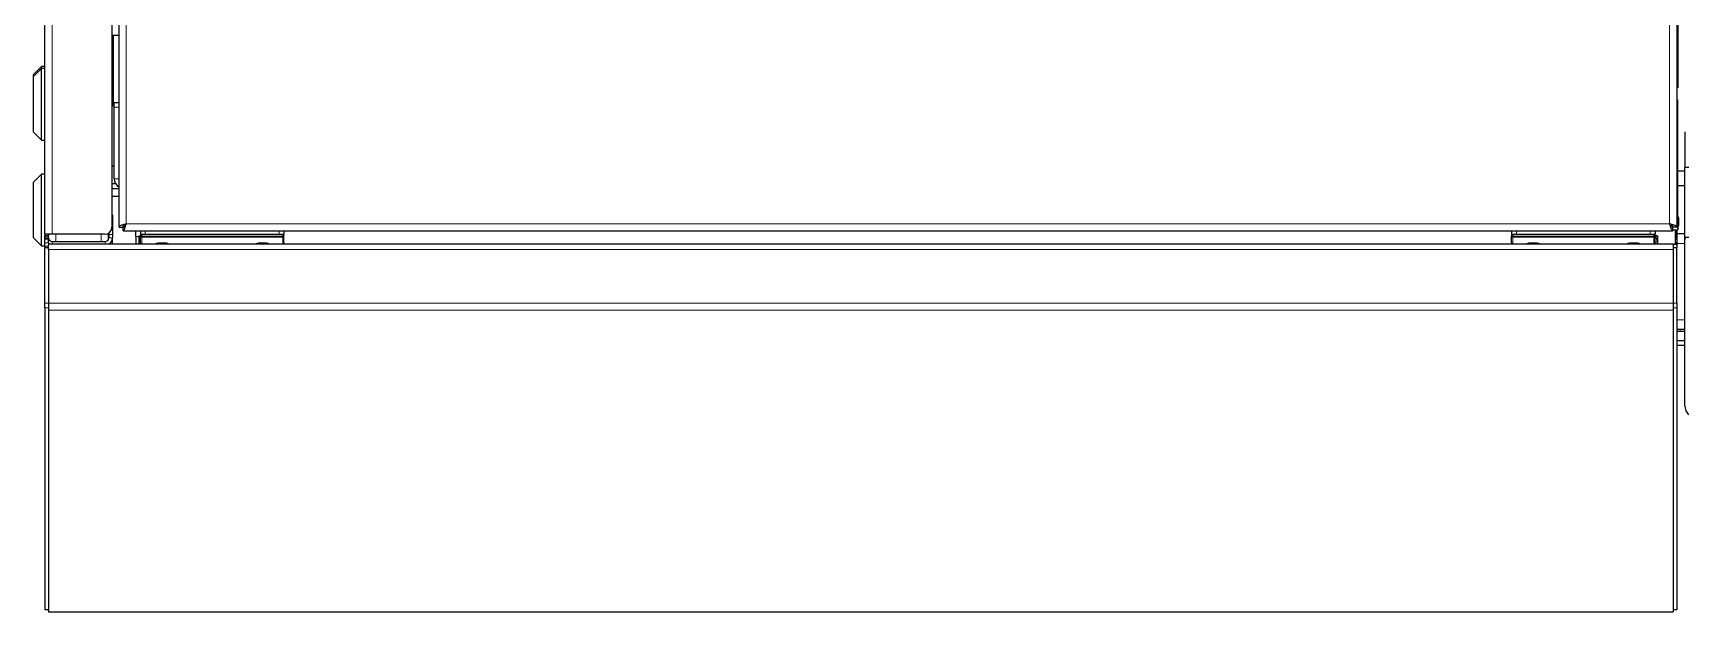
# Model space of a CAD drawing. Header units: millimetres. Extents: x -218071 to -203542, y 15363 to 51382.
# Drawn here: x -217866 to -217796.9, y 50530.4 to 50554.6 of the extents above; entities that cross this region are included whole.
import ezdxf

# ---------------------------------------------------------------- set-up
doc = ezdxf.new("R2010")
doc.units = ezdxf.units.MM
doc.header["$LTSCALE"] = 4
doc.layers.add('TPF-EQUIPEMENT', color=7, linetype='Continuous')

msp = doc.modelspace()

# ---------------------------------------------------------------- linework, layer by layer
at = {"layer": 'TPF-EQUIPEMENT', "color": 8, "linetype": 'Continuous', "lineweight": 18, "transparency": 33554671}
for p, q in [((-217865.151, 50546.211), (-217865.151, 50646.01)), ((-217862.051, 50645.93), (-217862.051, 50546.65)), ((-217797.501, 50546.65), (-217797.501, 50645.93)), ((-217862.351, 50551.531), (-217862.551, 50551.531)), ((-217862.551, 50548.531), (-217862.351, 50548.531)), ((-217862.051, 50546.65), (-217797.501, 50546.65)), ((-217797.201, 50546.851), (-217797.156, 50546.851)), ((-217865.301, 50546.056), (-217865.451, 50546.056)), ((-217865.451, 50545.857), (-217865.301, 50545.857)), ((-217865.151, 50545.908), (-217865.151, 50545.801)), ((-217865.001, 50545.908), (-217865.001, 50546.211)), ((-217863.101, 50545.908), (-217863.101, 50546.211)), ((-217862.931, 50545.908), (-217862.931, 50545.801)), ((-217862.631, 50546.203), (-217862.781, 50546.203)), ((-217862.781, 50546.056), (-217862.631, 50546.056)), ((-217861.506, 50546.123), (-217861.656, 50546.123)), ((-217861.456, 50546.129), (-217861.406, 50546.129)), ((-217861.406, 50546.129), (-217861.406, 50546.201)), ((-217855.506, 50546.129), (-217861.406, 50546.129)), ((-217861.406, 50546.129), (-217861.406, 50546.086)), ((-217861.406, 50546.086), (-217855.506, 50546.086)), ((-217861.406, 50545.827), (-217861.406, 50546.086)), ((-217861.403, 50545.809), (-217861.406, 50545.827)), ((-217861.256, 50546.35), (-217861.256, 50546.201)), ((-217855.656, 50546.35), (-217855.656, 50546.201)), ((-217855.506, 50545.827), (-217855.51, 50545.809)), ((-217855.506, 50546.201), (-217855.506, 50546.129)), ((-217855.506, 50546.086), (-217855.506, 50546.129)), ((-217855.506, 50546.129), (-217855.456, 50546.129)), ((-217855.506, 50546.086), (-217855.506, 50545.827)), ((-217804.106, 50546.129), (-217804.056, 50546.129)), ((-217804.056, 50546.129), (-217804.056, 50546.201)), ((-217798.156, 50546.129), (-217804.056, 50546.129)), ((-217804.056, 50546.129), (-217804.056, 50546.086)), ((-217804.056, 50546.086), (-217798.156, 50546.086)), ((-217804.056, 50545.827), (-217804.056, 50546.086)), ((-217804.053, 50545.809), (-217804.056, 50545.827)), ((-217803.906, 50546.35), (-217803.906, 50546.201)), ((-217798.306, 50546.35), (-217798.306, 50546.201)), ((-217798.156, 50545.827), (-217798.16, 50545.809)), ((-217798.156, 50546.201), (-217798.156, 50546.129)), ((-217798.156, 50546.086), (-217798.156, 50546.129)), ((-217798.156, 50546.129), (-217798.106, 50546.129)), ((-217798.156, 50546.086), (-217798.156, 50545.827)), ((-217797.246, 50545.798), (-217797.351, 50545.798)), ((-217797.237, 50546.398), (-217797.246, 50546.398)), ((-217796.856, 50545.831), (-217797.201, 50545.831)), ((-217865.301, 50545.707), (-217865.451, 50545.707)), ((-217865.301, 50545.576), (-217797.351, 50545.576)), ((-217865.451, 50543.334), (-217865.301, 50543.334)), ((-217865.301, 50543.137), (-217865.451, 50543.137)), ((-217865.301, 50543.327), (-217797.351, 50543.327)), ((-217865.301, 50543.032), (-217797.351, 50543.032)), ((-217797.351, 50543.334), (-217797.201, 50543.334)), ((-217797.201, 50543.137), (-217797.351, 50543.137)), ((-217796.856, 50542.631), (-217797.201, 50542.631)), ((-217797.051, 50542.161), (-217797.051, 50542.231)), ((-217865.451, 50530.513), (-217865.301, 50530.513)), ((-217865.301, 50530.415), (-217797.351, 50530.415)), ((-217797.351, 50530.513), (-217797.201, 50530.513))]:
    msp.add_line(p, q, dxfattribs=at)
at = {"layer": 'TPF-EQUIPEMENT', "color": 7, "linetype": 'Continuous', "lineweight": 25, "transparency": 33554671}
for p, q in [((-217862.351, 50546.515), (-217862.351, 50646.066)), ((-217797.201, 50646.066), (-217797.201, 50546.515)), ((-217865.451, 50546.211), (-217865.451, 50645.931)), ((-217862.651, 50645.86), (-217862.651, 50546.511)), ((-217797.156, 50645.831), (-217797.156, 50552.331)), ((-217862.351, 50554.531), (-217862.651, 50554.531)), ((-217862.581, 50551.581), (-217862.581, 50554.531)), ((-217865.601, 50553.231), (-217865.951, 50552.881)), ((-217865.601, 50553.146), (-217865.951, 50552.796)), ((-217865.951, 50552.881), (-217865.951, 50552.796)), ((-217865.951, 50552.796), (-217865.951, 50550.496)), ((-217865.451, 50553.231), (-217865.601, 50553.231)), ((-217865.601, 50553.146), (-217865.601, 50553.231)), ((-217865.451, 50553.146), (-217865.601, 50553.146)), ((-217865.601, 50550.146), (-217865.601, 50553.146)), ((-217862.551, 50551.581), (-217862.651, 50551.581)), ((-217862.551, 50551.531), (-217862.551, 50551.731)), ((-217862.551, 50551.731), (-217862.351, 50551.731)), ((-217862.551, 50548.531), (-217862.551, 50551.531)), ((-217797.156, 50546.851), (-217797.156, 50551.831)), ((-217865.951, 50550.496), (-217865.601, 50550.146)), ((-217865.601, 50550.146), (-217865.451, 50550.146)), ((-217796.856, 50550.5), (-217796.856, 50549.006)), ((-217865.601, 50548.731), (-217865.951, 50548.381)), ((-217865.451, 50548.731), (-217865.601, 50548.731)), ((-217865.601, 50545.731), (-217865.601, 50548.731)), ((-217862.651, 50549.081), (-217862.551, 50549.081)), ((-217796.856, 50548.856), (-217797.156, 50548.856)), ((-217796.856, 50546.081), (-217796.856, 50549.006)), ((-217796.692, 50549.006), (-217796.856, 50549.006)), ((-217865.951, 50548.381), (-217865.951, 50546.081)), ((-217862.651, 50548.331), (-217862.497, 50548.331)), ((-217862.651, 50548.131), (-217862.351, 50548.131)), ((-217796.856, 50548.231), (-217797.156, 50548.231)), ((-217862.351, 50547.798), (-217862.651, 50547.798)), ((-217862.631, 50547.03), (-217862.651, 50547.03)), ((-217862.631, 50547.03), (-217862.631, 50546.203)), ((-217862.351, 50546.515), (-217862.201, 50546.515)), ((-217862.187, 50546.35), (-217862.187, 50546.5)), ((-217797.365, 50546.35), (-217797.365, 50546.5)), ((-217797.201, 50546.515), (-217797.351, 50546.515)), ((-217797.156, 50546.851), (-217797.156, 50546.401)), ((-217865.951, 50546.081), (-217865.601, 50545.731)), ((-217865.151, 50546.211), (-217865.451, 50546.211)), ((-217865.451, 50546.211), (-217865.451, 50546.143)), ((-217865.301, 50546.143), (-217865.451, 50546.143)), ((-217865.451, 50546.13), (-217865.451, 50546.143)), ((-217865.301, 50546.13), (-217865.451, 50546.13)), ((-217865.451, 50546.056), (-217865.451, 50546.13)), ((-217865.451, 50546.056), (-217865.447, 50546.006)), ((-217865.451, 50546.006), (-217865.451, 50546.056)), ((-217865.301, 50546.006), (-217865.451, 50546.006)), ((-217865.451, 50545.857), (-217865.451, 50546.006)), ((-217865.451, 50545.707), (-217865.451, 50545.857)), ((-217865.301, 50546.211), (-217865.301, 50546.143)), ((-217865.301, 50546.13), (-217865.301, 50546.143)), ((-217865.301, 50546.056), (-217865.301, 50546.13)), ((-217865.301, 50545.857), (-217865.301, 50546.006)), ((-217865.301, 50545.857), (-217865.301, 50545.751)), ((-217797.351, 50545.801), (-217865.301, 50545.801)), ((-217862.951, 50546.211), (-217865.151, 50546.211)), ((-217865.151, 50545.908), (-217862.931, 50545.908)), ((-217862.801, 50545.982), (-217862.801, 50546.252)), ((-217862.781, 50546.203), (-217862.781, 50546.264)), ((-217862.781, 50546.203), (-217862.781, 50546.056)), ((-217862.631, 50546.203), (-217862.631, 50546.056)), ((-217862.631, 50545.801), (-217862.631, 50546.056)), ((-217862.187, 50546.35), (-217797.365, 50546.35)), ((-217861.656, 50546.123), (-217861.656, 50546.35)), ((-217861.656, 50546.123), (-217861.656, 50545.801)), ((-217861.506, 50545.823), (-217861.506, 50546.148)), ((-217861.506, 50545.823), (-217861.502, 50545.801)), ((-217861.506, 50545.801), (-217861.506, 50545.823)), ((-217861.456, 50546.35), (-217861.456, 50546.201)), ((-217861.456, 50546.201), (-217861.456, 50546.151)), ((-217861.406, 50546.201), (-217861.456, 50546.201)), ((-217861.456, 50546.129), (-217861.456, 50546.151)), ((-217861.456, 50545.871), (-217861.456, 50546.129)), ((-217855.506, 50546.201), (-217861.406, 50546.201)), ((-217855.656, 50546.201), (-217861.256, 50546.201)), ((-217860.334, 50545.826), (-217860.778, 50545.826)), ((-217856.134, 50545.826), (-217856.578, 50545.826)), ((-217855.456, 50546.201), (-217855.506, 50546.201)), ((-217855.456, 50546.35), (-217855.456, 50546.201)), ((-217855.456, 50546.129), (-217855.456, 50546.151)), ((-217855.456, 50545.871), (-217855.456, 50546.129)), ((-217804.106, 50546.35), (-217804.106, 50546.201)), ((-217804.056, 50546.201), (-217804.106, 50546.201)), ((-217804.106, 50546.129), (-217804.106, 50546.151)), ((-217804.106, 50545.871), (-217804.106, 50546.129)), ((-217798.156, 50546.201), (-217804.056, 50546.201)), ((-217798.306, 50546.201), (-217803.906, 50546.201)), ((-217802.984, 50545.826), (-217803.428, 50545.826)), ((-217798.784, 50545.826), (-217799.228, 50545.826)), ((-217798.106, 50546.201), (-217798.156, 50546.201)), ((-217798.106, 50546.35), (-217798.106, 50546.201)), ((-217798.106, 50546.129), (-217798.106, 50546.151)), ((-217798.106, 50546.148), (-217798.086, 50546.148)), ((-217798.106, 50545.871), (-217798.106, 50546.129)), ((-217798.007, 50545.801), (-217798.006, 50545.823)), ((-217798.006, 50546.148), (-217798.006, 50545.823)), ((-217798.006, 50545.823), (-217798.006, 50545.801)), ((-217797.365, 50546.401), (-217797.156, 50546.401)), ((-217797.351, 50545.801), (-217797.351, 50545.576)), ((-217797.201, 50545.781), (-217797.351, 50545.781)), ((-217797.246, 50545.798), (-217797.246, 50546.401)), ((-217797.237, 50545.998), (-217797.246, 50545.998)), ((-217797.246, 50545.879), (-217797.201, 50545.834)), ((-217797.246, 50545.834), (-217797.201, 50545.834)), ((-217797.246, 50545.781), (-217797.246, 50545.798)), ((-217797.237, 50546.398), (-217797.237, 50546.401)), ((-217797.237, 50546.398), (-217797.237, 50545.998)), ((-217797.201, 50546.401), (-217797.201, 50545.834)), ((-217797.201, 50546.401), (-217797.201, 50545.834)), ((-217797.177, 50546.401), (-217797.201, 50546.352)), ((-217796.856, 50546.231), (-217797.201, 50546.231)), ((-217797.201, 50545.834), (-217797.201, 50545.781)), ((-217797.201, 50545.781), (-217797.201, 50545.664)), ((-217796.856, 50539.041), (-217796.856, 50546.081)), ((-217796.692, 50546.081), (-217796.856, 50546.081)), ((-217865.601, 50545.731), (-217865.451, 50545.731)), ((-217865.451, 50545.707), (-217865.451, 50545.664)), ((-217865.451, 50545.664), (-217865.301, 50545.664)), ((-217865.451, 50543.334), (-217865.451, 50545.664)), ((-217865.301, 50545.576), (-217865.301, 50545.751)), ((-217865.301, 50545.576), (-217865.301, 50543.327)), ((-217797.351, 50545.664), (-217797.201, 50545.664)), ((-217797.351, 50545.576), (-217797.351, 50543.327)), ((-217797.201, 50543.334), (-217797.201, 50545.664)), ((-217865.451, 50543.137), (-217865.451, 50543.334)), ((-217865.451, 50543.137), (-217865.451, 50530.513)), ((-217865.301, 50543.327), (-217865.301, 50543.032)), ((-217865.301, 50543.032), (-217865.301, 50530.415)), ((-217797.351, 50543.327), (-217797.351, 50543.032)), ((-217797.351, 50543.032), (-217797.351, 50530.415)), ((-217797.201, 50543.334), (-217797.201, 50543.137)), ((-217797.201, 50543.137), (-217797.201, 50530.513)), ((-217796.856, 50542.231), (-217797.201, 50542.231)), ((-217797.201, 50542.161), (-217797.051, 50542.161)), ((-217796.856, 50541.756), (-217797.201, 50541.756)), ((-217797.051, 50542.161), (-217796.856, 50542.161)), ((-217796.856, 50541.556), (-217797.201, 50541.556)), ((-217865.451, 50530.51), (-217865.451, 50530.513)), ((-217865.451, 50530.51), (-217865.301, 50530.51)), ((-217865.301, 50530.415), (-217865.301, 50530.41)), ((-217865.301, 50530.41), (-217797.351, 50530.41)), ((-217797.351, 50530.51), (-217797.201, 50530.51)), ((-217797.351, 50530.415), (-217797.351, 50530.41)), ((-217797.201, 50530.513), (-217797.201, 50530.51))]:
    msp.add_line(p, q, dxfattribs=at)
for centre, radius, start, end in [((-217862.151, 50548.531), 0.4, 180, 240), ((-217862.951, 50546.511), 0.3, 270, 0), ((-217797.906, 50546.731), 0.8, 339.63587, 20.36413), ((-217865.152, 50546.057), 0.149, 180.44191, 270.43519), ((-217862.93, 50546.057), 0.149, 269.56481, 359.55809), ((-217862.926, 50546.057), 0.295, 299.69735, 359.8021), ((-217861.406, 50546.151), 0.05, 90, 180), ((-217855.506, 50546.151), 0.05, 0, 90), ((-217804.056, 50546.151), 0.05, 90, 180), ((-217798.156, 50546.151), 0.05, 0, 90)]:
    msp.add_arc(centre, radius, start, end, dxfattribs=at)
at = {"layer": 'TPF-EQUIPEMENT', "color": 8, "linetype": 'Continuous', "lineweight": 18, "transparency": 33554671}
for centre, start, end in [((-217861.409, 50546.133), 184.40195, 273.81126), ((-217861.409, 50545.874), 184.40195, 273.81126), ((-217855.503, 50546.133), 266.18874, 355.59805), ((-217855.503, 50545.874), 266.18874, 355.59805), ((-217804.059, 50546.133), 184.40195, 273.81126), ((-217804.059, 50545.874), 184.40195, 273.81126), ((-217798.153, 50546.133), 266.18874, 355.59805), ((-217798.153, 50545.874), 266.18874, 355.59805)]:
    msp.add_arc(centre, 0.047, start, end, dxfattribs=at)
at = {"layer": 'TPF-EQUIPEMENT', "color": 7, "linetype": 'Continuous', "lineweight": 25, "transparency": 33554671}
for centre, major_axis, ratio, start_param, end_param in [((-217860.556, 50545.494), (-0.615, 0), 0.57735, 4.936158, 5.243166), ((-217860.556, 50545.014), (-1.177, 0), 0.707107, 4.596203, 4.828575), ((-217860.556, 50545.494), (-0.615, 0), 0.57735, 4.181612, 4.48862), ((-217856.356, 50545.494), (-0.615, 0), 0.57735, 4.936158, 5.243166), ((-217856.356, 50545.014), (-1.177, 0), 0.707107, 4.596203, 4.828575), ((-217856.356, 50545.494), (-0.615, 0), 0.57735, 4.181612, 4.48862), ((-217803.206, 50545.494), (-0.615, 0), 0.57735, 4.936158, 5.243166), ((-217803.206, 50545.014), (-1.177, 0), 0.707107, 4.596203, 4.828575), ((-217803.206, 50545.494), (-0.615, 0), 0.57735, 4.181612, 4.48862), ((-217799.006, 50545.494), (-0.615, 0), 0.57735, 4.936158, 5.221962), ((-217799.006, 50545.014), (-1.177, 0), 0.707107, 4.596203, 4.828575), ((-217799.006, 50545.494), (-0.615, 0), 0.57735, 4.165157, 4.48862), ((-217796.256, 50546.133), (-0.424, -0.463), 0.916331, 5.497787, 5.615713), ((-217796.256, 50539.066), (-0.447, -0.417), 0.958935, 5.553746, 6.276481)]:
    msp.add_ellipse(centre, major_axis=major_axis, ratio=ratio, start_param=start_param, end_param=end_param, dxfattribs=at)
for points, knots in [([(-217862.051, 50546.65), (-217862.086, 50546.64), (-217862.156, 50546.62), (-217862.249, 50546.59), (-217862.317, 50546.559), (-217862.348, 50546.534), (-217862.35, 50546.519), (-217862.351, 50546.515)], [0, 0, 0, 0, 0.223464, 0.446959, 0.670454, 0.893949, 1, 1, 1, 1]), ([(-217862.051, 50546.65), (-217862.073, 50546.638), (-217862.115, 50546.614), (-217862.165, 50546.578), (-217862.196, 50546.546), (-217862.199, 50546.525), (-217862.201, 50546.515)], [0, 0, 0, 0, 0.282308, 0.530618, 0.778849, 1, 1, 1, 1]), ([(-217862.187, 50546.35), (-217862.177, 50546.354), (-217862.157, 50546.361), (-217862.126, 50546.417), (-217862.096, 50546.499), (-217862.071, 50546.582), (-217862.056, 50546.634), (-217862.051, 50546.65)], [0, 0, 0, 0, 0.223464, 0.446959, 0.670454, 0.893949, 1, 1, 1, 1]), ([(-217862.187, 50546.5), (-217862.174, 50546.503), (-217862.15, 50546.509), (-217862.115, 50546.547), (-217862.082, 50546.596), (-217862.061, 50546.633), (-217862.051, 50546.65)], [0, 0, 0, 0, 0.282308, 0.530618, 0.778849, 1, 1, 1, 1]), ([(-217797.201, 50546.515), (-217797.205, 50546.525), (-217797.212, 50546.545), (-217797.268, 50546.575), (-217797.349, 50546.606), (-217797.433, 50546.631), (-217797.484, 50546.646), (-217797.501, 50546.65)], [0, 0, 0, 0, 0.223464, 0.446959, 0.670454, 0.893949, 1, 1, 1, 1]), ([(-217797.351, 50546.515), (-217797.354, 50546.527), (-217797.359, 50546.551), (-217797.398, 50546.587), (-217797.447, 50546.619), (-217797.484, 50546.64), (-217797.501, 50546.65)], [0, 0, 0, 0, 0.282308, 0.530618, 0.778849, 1, 1, 1, 1]), ([(-217797.501, 50546.65), (-217797.491, 50546.615), (-217797.471, 50546.545), (-217797.44, 50546.453), (-217797.41, 50546.385), (-217797.385, 50546.354), (-217797.37, 50546.351), (-217797.365, 50546.35)], [0, 0, 0, 0, 0.223464, 0.446959, 0.670454, 0.893949, 1, 1, 1, 1]), ([(-217797.501, 50546.65), (-217797.488, 50546.628), (-217797.464, 50546.586), (-217797.429, 50546.537), (-217797.396, 50546.506), (-217797.375, 50546.502), (-217797.365, 50546.5)], [0, 0, 0, 0, 0.282308, 0.530618, 0.778849, 1, 1, 1, 1]), ([(-217861.506, 50546.148), (-217861.506, 50546.148), (-217861.505, 50546.148), (-217861.478, 50546.148), (-217861.456, 50546.148)], [0, 0, 0, 0, 0.18414, 1, 1, 1, 1]), ([(-217861.456, 50546.068), (-217861.464, 50546.049), (-217861.491, 50545.983), (-217861.504, 50545.899), (-217861.506, 50545.836), (-217861.506, 50545.823)], [0, 0, 0, 0, 0.246582, 0.8398373, 1, 1, 1, 1]), ([(-217861.429, 50545.804), (-217861.437, 50545.814), (-217861.453, 50545.834), (-217861.455, 50545.858), (-217861.456, 50545.871)], [0, 0, 0, 0, 0.472672, 1, 1, 1, 1]), ([(-217855.456, 50545.871), (-217855.457, 50545.858), (-217855.459, 50545.833), (-217855.477, 50545.811), (-217855.485, 50545.8)], [0, 0, 0, 0, 0.495601, 1, 1, 1, 1]), ([(-217804.079, 50545.804), (-217804.087, 50545.814), (-217804.103, 50545.834), (-217804.105, 50545.858), (-217804.106, 50545.871)], [0, 0, 0, 0, 0.472672, 1, 1, 1, 1]), ([(-217798.106, 50545.871), (-217798.107, 50545.858), (-217798.109, 50545.833), (-217798.127, 50545.811), (-217798.135, 50545.8)], [0, 0, 0, 0, 0.495601, 1, 1, 1, 1]), ([(-217798.006, 50545.823), (-217798.016, 50545.908), (-217798.029, 50546.02), (-217798.075, 50546.124), (-217798.086, 50546.148)], [0, 0, 0, 0, 0.769007, 1, 1, 1, 1]), ([(-217798.006, 50546.148), (-217798.006, 50546.148), (-217798.009, 50546.148), (-217798.042, 50546.148), (-217798.083, 50546.148), (-217798.086, 50546.148)], [0, 0, 0, 0, 0.127944, 0.927356, 1, 1, 1, 1])]:
    msp.add_open_spline(points, degree=3, knots=knots, dxfattribs=at)

doc.saveas('drawing.dxf')
